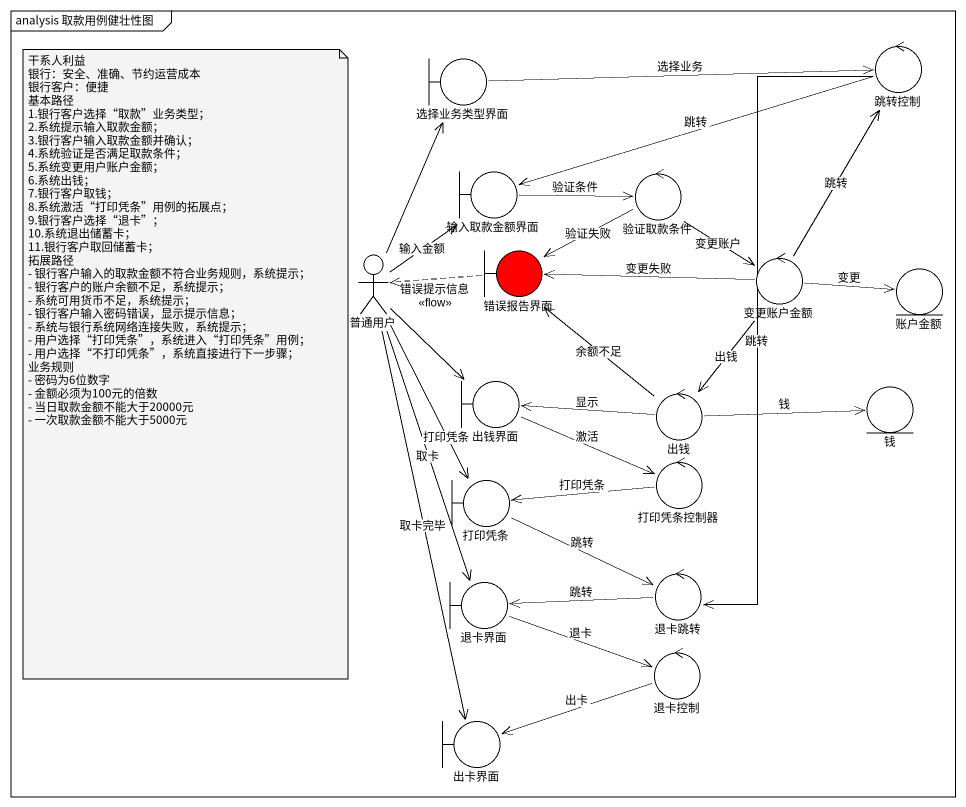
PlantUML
@startuml
mainframe analysis 取款用例健壮性图
control 跳转控制
boundary 选择业务类型界面
boundary 输入取款金额界面
control 验证取款条件
actor 普通用户
boundary 错误报告界面 #FF0000
control 变更账户金额
entity 账户金额
boundary 出钱界面
control 出钱
entity 钱
boundary 打印凭条
control 打印凭条控制器
control 退卡跳转
boundary 退卡界面
control 退卡控制
boundary 出卡界面
跳转控制 -left-> 输入取款金额界面 : 跳转
跳转控制 --> 退卡跳转 : 跳转
选择业务类型界面 -right-> 跳转控制 : 选择业务
输入取款金额界面 -right-> 验证取款条件 : 验证条件
验证取款条件 -left-> 错误报告界面 : 验证失败
验证取款条件 --> 变更账户金额 : 变更账户
普通用户 -up-> 选择业务类型界面
普通用户 -up-> 输入取款金额界面 : 输入金额
普通用户 --> 出钱界面
普通用户 --> 打印凭条 : 打印凭条
普通用户 --> 退卡界面 : 取卡
普通用户 --> 出卡界面 : 取卡完毕
错误报告界面 .left.> 普通用户 : 错误提示信息\n<<flow>>
变更账户金额 -up-> 跳转控制 : 跳转
变更账户金额 -left-> 错误报告界面 : 变更失败
变更账户金额 -right-> 账户金额 : 变更
变更账户金额 --> 出钱 : 出钱
出钱界面 -right-> 打印凭条控制器 : 激活
出钱 -up-> 错误报告界面 : 余额不足
出钱 -left-> 出钱界面 : 显示
出钱 -right-> 钱 : 钱
打印凭条 -right-> 退卡跳转 : 跳转
打印凭条控制器 -left-> 打印凭条 : 打印凭条
退卡跳转 -left-> 退卡界面 : 跳转
退卡界面 -right-> 退卡控制 : 退卡
退卡控制 -left-> 出卡界面 : 出卡
note as N1
  干系人利益
  银行：安全、准确、节约运营成本
  银行客户：便捷
  基本路径
  1.银行客户选择“取款”业务类型；
  2.系统提示输入取款金额；
  3.银行客户输入取款金额并确认；
  4.系统验证是否满足取款条件；
  5.系统变更用户账户金额；
  6.系统出钱；
  7.银行客户取钱；
  8.系统激活“打印凭条”用例的拓展点；
  9.银行客户选择“退卡”；
  10.系统退出储蓄卡；
  11.银行客户取回储蓄卡；
  拓展路径
  - 银行客户输入的取款金额不符合业务规则，系统提示；
  - 银行客户的账户余额不足，系统提示；
  - 系统可用货币不足，系统提示；
  - 银行客户输入密码错误，显示提示信息；
  - 系统与银行系统网络连接失败，系统提示；
  - 用户选择“打印凭条”，系统进入“打印凭条”用例；
  - 用户选择“不打印凭条”，系统直接进行下一步骤；
  业务规则
  - 密码为6位数字
  - 金额必须为100元的倍数
  - 当日取款金额不能大于20000元
  - 一次取款金额不能大于5000元
end note
@enduml
